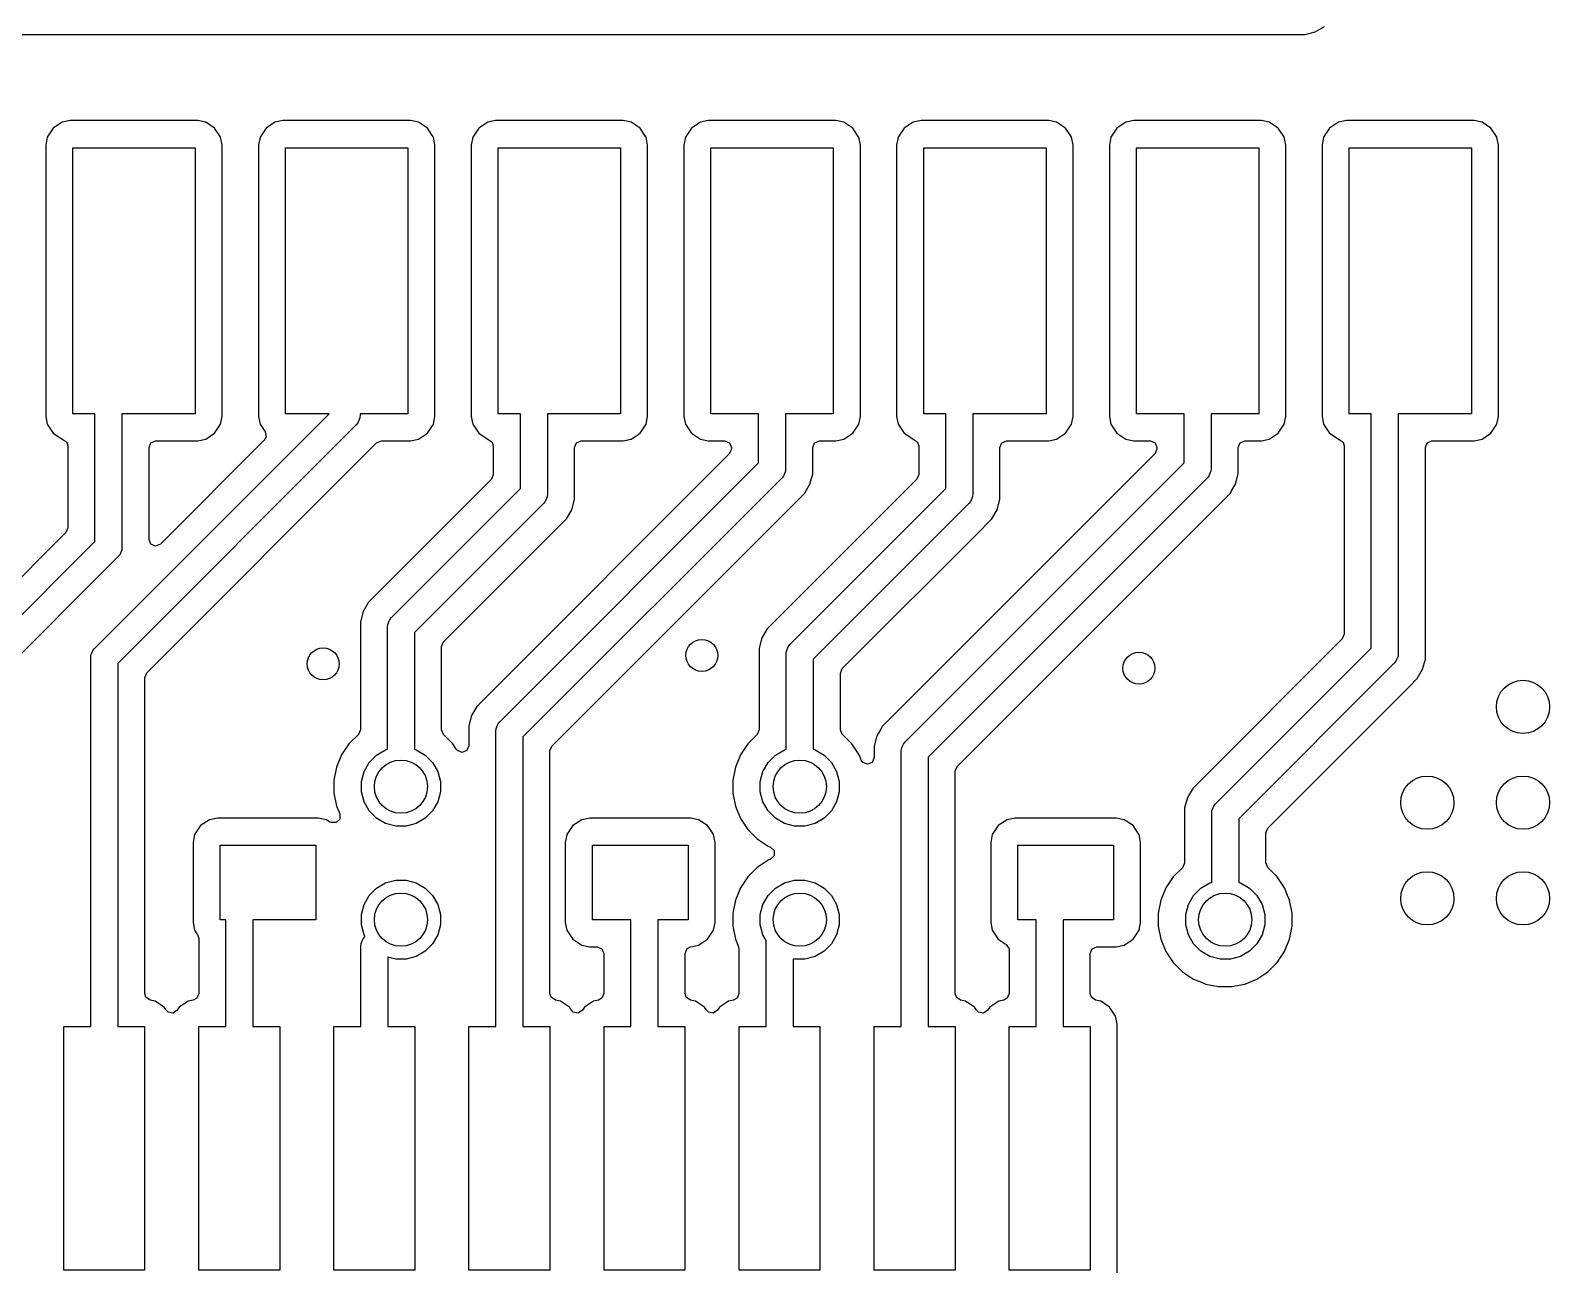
# Model space of a CAD drawing. Extents: x 97 to 200, y -158 to -52.
# Drawn here: x 135.52 to 149.8, y -125.71 to -114.05 of the extents above; entities that cross this region are included whole.
import ezdxf

# ---------------------------------------------------------------- set-up
doc = ezdxf.new("R2010")
doc.units = 0
doc.layers.add('BLACK', color=7, linetype='CONTINUOUS')

msp = doc.modelspace()

# ---------------------------------------------------------------- linework, layer by layer
at = {"layer": 'BLACK', "linetype": 'CONTINUOUS'}
for p, q in [((127.135011, -114.0851), (147.501324, -114.0851)), ((147.501324, -114.0851), (147.501325, -114.0851)), ((147.501325, -114.0851), (147.598354, -114.059101)), ((147.598354, -114.059101), (147.685347, -114.008876)), ((135.732615, -114.965115), (135.676366, -115.049297)), ((135.816796, -114.908867), (135.732615, -114.965115)), ((135.8168, -114.908865), (135.816796, -114.908867)), ((135.891031, -114.894101), (135.8168, -114.908865)), ((135.891035, -114.8941), (135.891031, -114.894101)), ((137.091167, -114.8941), (135.891035, -114.8941)), ((137.1654, -114.908865), (137.091167, -114.8941)), ((137.165402, -114.908866), (137.1654, -114.908865)), ((137.249584, -114.965115), (137.165402, -114.908866)), ((137.29501, -115.0331), (137.249584, -114.965115)), ((137.732615, -114.965115), (137.676366, -115.049297)), ((137.816796, -114.908867), (137.732615, -114.965115)), ((137.8168, -114.908865), (137.816796, -114.908867)), ((137.891031, -114.894101), (137.8168, -114.908865)), ((137.891035, -114.8941), (137.891031, -114.894101)), ((139.091167, -114.8941), (137.891035, -114.8941)), ((139.1654, -114.908865), (139.091167, -114.8941)), ((139.165402, -114.908866), (139.1654, -114.908865)), ((139.249584, -114.965115), (139.165402, -114.908866)), ((139.29501, -115.0331), (139.249584, -114.965115)), ((139.732615, -114.965115), (139.676366, -115.049297)), ((139.816796, -114.908867), (139.732615, -114.965115)), ((139.8168, -114.908865), (139.816796, -114.908867)), ((139.891031, -114.894101), (139.8168, -114.908865)), ((139.891035, -114.8941), (139.891031, -114.894101)), ((141.091167, -114.8941), (139.891035, -114.8941)), ((141.1654, -114.908865), (141.091167, -114.8941)), ((141.165402, -114.908866), (141.1654, -114.908865)), ((141.249584, -114.965115), (141.165402, -114.908866)), ((141.29501, -115.0331), (141.249584, -114.965115)), ((141.732615, -114.965115), (141.676366, -115.049297)), ((141.816796, -114.908867), (141.732615, -114.965115)), ((141.8168, -114.908865), (141.816796, -114.908867)), ((141.891031, -114.894101), (141.8168, -114.908865)), ((141.891035, -114.8941), (141.891031, -114.894101)), ((143.091167, -114.8941), (141.891035, -114.8941)), ((143.1654, -114.908865), (143.091167, -114.8941)), ((143.165402, -114.908866), (143.1654, -114.908865)), ((143.249584, -114.965115), (143.165402, -114.908866)), ((143.29501, -115.0331), (143.249584, -114.965115)), ((143.732615, -114.965115), (143.676366, -115.049297)), ((143.816796, -114.908867), (143.732615, -114.965115)), ((143.8168, -114.908865), (143.816796, -114.908867)), ((143.891031, -114.894101), (143.8168, -114.908865)), ((143.891035, -114.8941), (143.891031, -114.894101)), ((145.091167, -114.8941), (143.891035, -114.8941)), ((145.1654, -114.908865), (145.091167, -114.8941)), ((145.165402, -114.908866), (145.1654, -114.908865)), ((145.249584, -114.965115), (145.165402, -114.908866)), ((145.29501, -115.0331), (145.249584, -114.965115)), ((145.732615, -114.965115), (145.676366, -115.049297)), ((145.816796, -114.908867), (145.732615, -114.965115)), ((145.8168, -114.908865), (145.816796, -114.908867)), ((145.891031, -114.894101), (145.8168, -114.908865)), ((145.891035, -114.8941), (145.891031, -114.894101)), ((147.091167, -114.8941), (145.891035, -114.8941)), ((147.1654, -114.908865), (147.091167, -114.8941)), ((147.165402, -114.908866), (147.1654, -114.908865)), ((147.249584, -114.965115), (147.165402, -114.908866)), ((147.29501, -115.0331), (147.249584, -114.965115)), ((147.732615, -114.965115), (147.676366, -115.049297)), ((147.816796, -114.908867), (147.732615, -114.965115)), ((147.8168, -114.908865), (147.816796, -114.908867)), ((147.891031, -114.894101), (147.8168, -114.908865)), ((147.891035, -114.8941), (147.891031, -114.894101)), ((149.091167, -114.8941), (147.891035, -114.8941)), ((149.1654, -114.908865), (149.091167, -114.8941)), ((149.165402, -114.908866), (149.1654, -114.908865)), ((149.249584, -114.965115), (149.165402, -114.908866)), ((149.29501, -115.0331), (149.249584, -114.965115)), ((135.676365, -115.049299), (135.6616, -115.123532)), ((135.6616, -115.123532), (135.6616, -117.673664)), ((135.676366, -115.049297), (135.676365, -115.049299)), ((137.305834, -115.049299), (137.29501, -115.0331)), ((137.320599, -115.123534), (137.305834, -115.049299)), ((137.3206, -117.673667), (137.320599, -115.123534)), ((137.676365, -115.049299), (137.6616, -115.123532)), ((137.6616, -115.123532), (137.6616, -117.673664)), ((137.676366, -115.049297), (137.676365, -115.049299)), ((139.305834, -115.049299), (139.29501, -115.0331)), ((139.320599, -115.123534), (139.305834, -115.049299)), ((139.3206, -117.673667), (139.320599, -115.123534)), ((139.676365, -115.049299), (139.6616, -115.123532)), ((139.6616, -115.123532), (139.6616, -117.673664)), ((139.676366, -115.049297), (139.676365, -115.049299)), ((141.305834, -115.049299), (141.29501, -115.0331)), ((141.320599, -115.123534), (141.305834, -115.049299)), ((141.3206, -117.673667), (141.320599, -115.123534)), ((141.676365, -115.049299), (141.6616, -115.123532)), ((141.6616, -115.123532), (141.6616, -117.673664)), ((141.676366, -115.049297), (141.676365, -115.049299)), ((143.305834, -115.049299), (143.29501, -115.0331)), ((143.320599, -115.123534), (143.305834, -115.049299)), ((143.3206, -117.673667), (143.320599, -115.123534)), ((143.676365, -115.049299), (143.6616, -115.123532)), ((143.6616, -115.123532), (143.6616, -117.673664)), ((143.676366, -115.049297), (143.676365, -115.049299)), ((145.305834, -115.049299), (145.29501, -115.0331)), ((145.320599, -115.123534), (145.305834, -115.049299)), ((145.3206, -117.673667), (145.320599, -115.123534)), ((145.676365, -115.049299), (145.6616, -115.123532)), ((145.6616, -115.123532), (145.6616, -117.673664)), ((145.676366, -115.049297), (145.676365, -115.049299)), ((147.305834, -115.049299), (147.29501, -115.0331)), ((147.320599, -115.123534), (147.305834, -115.049299)), ((147.3206, -117.673667), (147.320599, -115.123534)), ((147.676365, -115.049299), (147.6616, -115.123532)), ((147.6616, -115.123532), (147.6616, -117.673664)), ((147.676366, -115.049297), (147.676365, -115.049299)), ((149.305834, -115.049299), (149.29501, -115.0331)), ((149.320599, -115.123534), (149.305834, -115.049299)), ((149.3206, -117.673667), (149.320599, -115.123534)), ((135.9161, -117.6486), (135.9161, -115.1486)), ((135.9161, -115.1486), (137.0661, -115.1486)), ((137.0661, -115.1486), (137.0661, -117.6486)), ((137.9161, -117.6486), (137.9161, -115.1486)), ((137.9161, -115.1486), (139.0661, -115.1486)), ((139.0661, -115.1486), (139.0661, -117.6486)), ((139.9161, -117.6486), (139.9161, -115.1486)), ((139.9161, -115.1486), (141.0661, -115.1486)), ((141.0661, -115.1486), (141.0661, -117.6486)), ((141.9161, -117.6486), (141.9161, -115.1486)), ((141.9161, -115.1486), (143.0661, -115.1486)), ((143.0661, -115.1486), (143.0661, -117.6486)), ((143.9161, -117.6486), (143.9161, -115.1486)), ((143.9161, -115.1486), (145.0661, -115.1486)), ((145.0661, -115.1486), (145.0661, -117.6486)), ((145.9161, -117.6486), (145.9161, -115.1486)), ((145.9161, -115.1486), (147.0661, -115.1486)), ((147.0661, -115.1486), (147.0661, -117.6486)), ((147.9161, -117.6486), (147.9161, -115.1486)), ((147.9161, -115.1486), (149.0661, -115.1486)), ((149.0661, -115.1486), (149.0661, -117.6486)), ((135.6616, -117.673664), (135.661601, -117.673667)), ((135.661601, -117.673667), (135.676365, -117.747899)), ((136.1241, -117.6486), (135.9161, -117.6486)), ((136.121297, -119.853797), (138.326494, -117.6486)), ((136.1241, -118.850994), (136.1241, -117.6486)), ((137.0661, -117.6486), (136.3781, -117.6486)), ((136.3781, -117.6486), (136.3781, -118.9036)), ((137.305834, -117.747901), (137.3206, -117.673667)), ((137.6616, -117.673664), (137.661601, -117.673667)), ((137.661601, -117.673667), (137.676365, -117.747899)), ((138.326494, -117.6486), (137.9161, -117.6486)), ((138.61566, -117.688377), (138.596697, -117.734158)), ((138.6181, -117.6636), (138.61566, -117.688376)), ((138.61566, -117.688376), (138.61566, -117.688377)), ((139.0661, -117.6486), (138.6181, -117.6486)), ((138.6181, -117.6486), (138.6181, -117.6636)), ((139.305834, -117.747901), (139.3206, -117.673667)), ((139.6616, -117.673664), (139.661601, -117.673667)), ((139.661601, -117.673667), (139.676365, -117.747899)), ((140.1241, -117.6486), (139.9161, -117.6486)), ((140.1241, -118.350994), (140.1241, -117.6486)), ((141.0661, -117.6486), (140.3781, -117.6486)), ((140.3781, -117.6486), (140.3781, -118.4036)), ((141.305834, -117.747901), (141.3206, -117.673667)), ((141.6616, -117.673664), (141.661601, -117.673667)), ((141.661601, -117.673667), (141.676365, -117.747899)), ((142.3641, -117.6486), (141.9161, -117.6486)), ((142.3641, -118.110994), (142.3641, -117.6486)), ((143.0661, -117.6486), (142.6181, -117.6486)), ((142.6181, -117.6486), (142.6181, -118.1636)), ((143.305834, -117.747901), (143.3206, -117.673667)), ((143.6616, -117.673664), (143.661601, -117.673667)), ((143.661601, -117.673667), (143.676365, -117.747899)), ((144.1241, -117.6486), (143.9161, -117.6486)), ((144.1241, -118.350994), (144.1241, -117.6486)), ((145.0661, -117.6486), (144.3781, -117.6486)), ((144.3781, -117.6486), (144.3781, -118.4036)), ((145.305834, -117.747901), (145.3206, -117.673667)), ((145.6616, -117.673664), (145.661601, -117.673667)), ((145.661601, -117.673667), (145.676365, -117.747899)), ((146.3641, -117.6486), (145.9161, -117.6486)), ((146.3641, -118.110994), (146.3641, -117.6486)), ((147.0661, -117.6486), (146.6181, -117.6486)), ((146.6181, -117.6486), (146.6181, -118.1636)), ((147.305834, -117.747901), (147.3206, -117.673667)), ((147.6616, -117.673664), (147.661601, -117.673667)), ((147.661601, -117.673667), (147.676365, -117.747899)), ((148.1241, -117.6486), (147.9161, -117.6486)), ((148.1241, -119.850994), (148.1241, -117.6486)), ((149.0661, -117.6486), (148.3781, -117.6486)), ((148.3781, -117.6486), (148.3781, -119.9036)), ((149.305834, -117.747901), (149.3206, -117.673667)), ((135.676365, -117.747899), (135.676367, -117.747903)), ((135.676367, -117.747903), (135.732615, -117.832084)), ((135.732615, -117.832084), (135.784287, -117.86661)), ((138.580903, -117.753403), (136.3381, -119.996206)), ((137.165401, -117.888334), (137.249584, -117.832084)), ((137.249584, -117.832084), (137.305834, -117.747901)), ((137.676365, -117.747899), (137.676367, -117.747903)), ((137.676367, -117.747903), (137.724337, -117.819694)), ((137.724337, -117.819694), (137.733669, -117.86661)), ((138.596697, -117.734158), (138.580903, -117.753403)), ((139.165401, -117.888334), (139.249584, -117.832084)), ((139.249584, -117.832084), (139.305834, -117.747901)), ((139.676365, -117.747899), (139.676367, -117.747903)), ((139.676367, -117.747903), (139.732615, -117.832084)), ((139.732615, -117.832084), (139.784287, -117.86661)), ((141.165401, -117.888334), (141.249584, -117.832084)), ((141.249584, -117.832084), (141.305834, -117.747901)), ((141.676365, -117.747899), (141.676367, -117.747903)), ((141.676367, -117.747903), (141.732615, -117.832084)), ((141.732615, -117.832084), (141.816797, -117.888333)), ((143.165401, -117.888334), (143.249584, -117.832084)), ((143.249584, -117.832084), (143.305834, -117.747901)), ((143.676365, -117.747899), (143.676367, -117.747903)), ((143.676367, -117.747903), (143.732615, -117.832084)), ((143.732615, -117.832084), (143.784287, -117.86661)), ((145.165401, -117.888334), (145.249584, -117.832084)), ((145.249584, -117.832084), (145.305834, -117.747901)), ((145.676365, -117.747899), (145.676367, -117.747903)), ((145.676367, -117.747903), (145.732615, -117.832084)), ((145.732615, -117.832084), (145.816797, -117.888333)), ((147.165401, -117.888334), (147.249584, -117.832084)), ((147.249584, -117.832084), (147.305834, -117.747901)), ((147.676365, -117.747899), (147.676367, -117.747903)), ((147.676367, -117.747903), (147.732615, -117.832084)), ((147.732615, -117.832084), (147.784287, -117.86661)), ((149.165401, -117.888334), (149.249584, -117.832084)), ((149.249584, -117.832084), (149.305834, -117.747901)), ((135.784287, -117.86661), (135.816799, -117.888334)), ((135.816799, -117.888334), (135.819288, -117.888829)), ((135.819288, -117.888829), (135.821398, -117.890238)), ((135.821398, -117.890238), (135.822484, -117.890688)), ((135.822484, -117.890688), (135.822394, -117.890903)), ((135.822394, -117.890903), (135.859063, -117.915399)), ((135.859063, -117.915399), (135.8696, -117.950128)), ((135.8696, -117.950128), (135.8696, -118.719689)), ((136.610905, -120.083317), (138.772817, -117.921404)), ((136.6326, -117.965599), (136.650906, -117.921405)), ((136.6326, -118.831688), (136.6326, -117.965599)), ((136.650906, -117.921405), (136.6951, -117.903099)), ((136.6951, -117.903099), (137.091165, -117.903099)), ((137.716564, -117.898611), (136.739294, -118.875882)), ((137.091165, -117.903099), (137.091166, -117.903099)), ((137.091166, -117.903099), (137.165401, -117.888334)), ((137.733669, -117.86661), (137.716564, -117.898611)), ((138.772817, -117.921404), (138.817011, -117.903099)), ((138.817011, -117.903099), (139.091165, -117.903099)), ((139.091165, -117.903099), (139.091166, -117.903099)), ((139.091166, -117.903099), (139.165401, -117.888334)), ((139.784287, -117.86661), (139.816799, -117.888334)), ((139.816799, -117.888334), (139.819288, -117.888829)), ((139.819288, -117.888829), (139.821398, -117.890238)), ((139.821398, -117.890238), (139.822484, -117.890688)), ((139.822484, -117.890688), (139.822394, -117.890903)), ((139.822394, -117.890903), (139.859063, -117.915399)), ((139.859063, -117.915399), (139.8696, -117.950128)), ((139.8696, -117.950128), (139.8696, -118.219689)), ((140.6326, -117.965599), (140.650906, -117.921405)), ((140.6326, -118.353375), (140.6326, -117.965599)), ((140.650906, -117.921405), (140.6951, -117.903099)), ((140.6951, -117.903099), (141.091165, -117.903099)), ((141.091165, -117.903099), (141.091166, -117.903099)), ((141.091166, -117.903099), (141.165401, -117.888334)), ((141.816797, -117.888333), (141.816799, -117.888334)), ((141.816799, -117.888334), (141.891033, -117.9031)), ((141.891033, -117.9031), (142.0471, -117.903099)), ((142.0471, -117.903099), (142.091294, -117.921405)), ((142.091294, -117.921405), (142.1096, -117.965599)), ((142.1096, -117.979688), (142.091294, -118.023882)), ((142.1096, -117.965599), (142.1096, -117.979688)), ((142.8726, -117.965599), (142.890906, -117.921405)), ((142.8726, -118.213825), (142.8726, -117.965599)), ((142.890906, -117.921405), (142.9351, -117.903099)), ((142.9351, -117.903099), (143.091165, -117.903099)), ((143.091165, -117.903099), (143.091166, -117.903099)), ((143.091166, -117.903099), (143.165401, -117.888334)), ((143.784287, -117.86661), (143.816799, -117.888334)), ((143.816799, -117.888334), (143.819288, -117.888829)), ((143.819288, -117.888829), (143.821398, -117.890238)), ((143.821398, -117.890238), (143.822484, -117.890688)), ((143.822484, -117.890688), (143.822394, -117.890903)), ((143.822394, -117.890903), (143.859063, -117.915399)), ((143.859063, -117.915399), (143.8696, -117.950128)), ((143.8696, -117.950128), (143.8696, -118.219688)), ((144.6326, -117.965599), (144.650906, -117.921405)), ((144.6326, -118.453825), (144.6326, -117.965599)), ((144.650906, -117.921405), (144.6951, -117.903099)), ((144.6951, -117.903099), (145.091165, -117.903099)), ((145.091165, -117.903099), (145.091166, -117.903099)), ((145.091166, -117.903099), (145.165401, -117.888334)), ((145.816797, -117.888333), (145.816799, -117.888334)), ((145.816799, -117.888334), (145.891033, -117.9031)), ((145.891033, -117.9031), (146.0471, -117.903099)), ((146.0471, -117.903099), (146.091294, -117.921405)), ((146.091294, -117.921405), (146.1096, -117.965599)), ((146.1096, -117.979689), (146.091294, -118.023883)), ((146.1096, -117.965599), (146.1096, -117.979689)), ((146.8726, -117.965599), (146.890906, -117.921405)), ((146.8726, -118.213825), (146.8726, -117.965599)), ((146.890906, -117.921405), (146.9351, -117.903099)), ((146.9351, -117.903099), (147.091165, -117.903099)), ((147.091165, -117.903099), (147.091166, -117.903099)), ((147.091166, -117.903099), (147.165401, -117.888334)), ((147.784287, -117.86661), (147.816799, -117.888334)), ((147.816799, -117.888334), (147.819288, -117.888829)), ((147.819288, -117.888829), (147.821398, -117.890238)), ((147.821398, -117.890238), (147.822484, -117.890688)), ((147.822484, -117.890688), (147.822394, -117.890903)), ((147.822394, -117.890903), (147.859063, -117.915399)), ((147.859063, -117.915399), (147.8696, -117.950128)), ((147.8696, -117.950128), (147.8696, -119.719688)), ((148.6326, -117.965599), (148.650906, -117.921405)), ((148.6326, -119.953825), (148.6326, -117.965599)), ((148.650906, -117.921405), (148.6951, -117.903099)), ((148.6951, -117.903099), (149.091165, -117.903099)), ((149.091165, -117.903099), (149.091166, -117.903099)), ((149.091166, -117.903099), (149.165401, -117.888334)), ((142.091294, -118.023882), (139.778061, -120.337114)), ((139.931297, -120.543797), (142.3641, -118.110994)), ((146.091294, -118.023883), (143.525825, -120.589351)), ((143.741297, -120.733797), (146.3641, -118.110994)), ((139.851294, -118.263883), (138.695825, -119.419351)), ((139.8696, -118.219689), (139.851294, -118.263883)), ((142.580902, -118.253403), (140.1481, -120.686205)), ((143.851294, -118.263882), (142.508061, -119.607114)), ((142.596696, -118.234158), (142.580902, -118.253403)), ((142.596697, -118.234157), (142.596696, -118.234158)), ((142.61566, -118.188376), (142.596697, -118.234157)), ((142.6181, -118.1636), (142.61566, -118.188376)), ((142.846601, -118.310854), (142.8726, -118.213825)), ((143.8696, -118.219688), (143.851294, -118.263882)), ((146.580903, -118.253403), (143.9581, -120.876206)), ((146.596696, -118.234158), (146.580903, -118.253403)), ((146.596697, -118.234157), (146.596696, -118.234158)), ((146.610386, -118.201108), (146.596697, -118.234157)), ((146.61566, -118.188377), (146.610386, -118.201108)), ((146.6181, -118.1636), (146.61566, -118.188376)), ((146.61566, -118.188376), (146.61566, -118.188377)), ((146.846601, -118.310854), (146.8726, -118.213825)), ((138.911297, -119.563797), (140.1241, -118.350994)), ((140.3781, -118.4036), (140.37566, -118.428376)), ((140.6326, -118.453825), (140.6326, -118.353375)), ((142.661297, -119.813797), (144.1241, -118.350994)), ((142.725347, -118.468876), (142.796376, -118.397847)), ((142.796376, -118.397847), (142.846601, -118.310854)), ((144.230906, -120.963317), (146.796371, -118.397852)), ((144.3781, -118.4036), (144.37566, -118.428376)), ((146.796371, -118.397852), (146.796376, -118.397847)), ((146.796376, -118.397847), (146.805808, -118.38151)), ((146.805808, -118.38151), (146.809666, -118.374829)), ((146.809666, -118.374829), (146.832895, -118.334594)), ((146.832895, -118.334594), (146.846601, -118.310854)), ((140.340903, -118.493403), (139.1281, -119.706206)), ((140.356697, -118.474158), (140.340903, -118.493403)), ((140.37566, -118.428377), (140.356697, -118.474158)), ((140.37566, -118.428376), (140.37566, -118.428377)), ((140.420905, -120.773316), (142.7202, -118.47402)), ((140.556376, -118.637847), (140.606602, -118.550853)), ((140.606602, -118.550853), (140.6326, -118.453825)), ((142.7202, -118.47402), (142.720205, -118.474017)), ((142.720205, -118.474017), (142.725345, -118.468876)), ((142.725345, -118.468876), (142.725347, -118.468876)), ((144.340902, -118.493403), (142.8781, -119.956205)), ((144.356696, -118.474158), (144.340902, -118.493403)), ((144.356697, -118.474157), (144.356696, -118.474158)), ((144.37566, -118.428376), (144.356697, -118.474157)), ((144.556376, -118.637847), (144.606601, -118.550854)), ((144.606601, -118.550854), (144.6326, -118.453825)), ((139.400906, -119.793317), (140.556371, -118.637852)), ((140.556371, -118.637852), (140.556376, -118.637847)), ((144.485347, -118.708876), (144.556376, -118.637847)), ((135.851294, -118.763883), (134.695825, -119.919351)), ((135.8696, -118.719689), (135.851294, -118.763883)), ((136.650906, -118.875882), (136.6326, -118.831688)), ((143.150905, -120.043316), (144.4802, -118.71402)), ((144.4802, -118.71402), (144.480205, -118.714017)), ((144.480205, -118.714017), (144.485345, -118.708876)), ((144.485345, -118.708876), (144.485347, -118.708876)), ((134.911297, -120.063797), (136.1241, -118.850994)), ((136.356697, -118.974158), (136.340903, -118.993403)), ((136.37566, -118.928377), (136.356697, -118.974158)), ((136.3781, -118.9036), (136.37566, -118.928376)), ((136.37566, -118.928376), (136.37566, -118.928377)), ((136.6951, -118.894188), (136.650906, -118.875882)), ((136.739294, -118.875882), (136.6951, -118.894188)), ((136.340903, -118.993403), (135.1281, -120.206206)), ((138.645598, -119.506348), (138.6196, -119.60337)), ((138.695825, -119.419351), (138.645598, -119.506346)), ((138.645598, -119.506346), (138.645598, -119.506348)), ((138.6196, -119.60337), (138.6196, -120.618964)), ((138.8741, -119.6536), (138.87654, -119.628824)), ((138.8741, -120.802722), (138.8741, -119.6536)), ((138.87654, -119.628824), (138.876676, -119.628496)), ((138.876676, -119.628496), (138.89071, -119.594614)), ((138.89071, -119.594614), (138.895503, -119.583043)), ((138.895503, -119.583043), (138.895504, -119.583042)), ((138.895504, -119.583042), (138.911297, -119.563797)), ((142.445824, -119.669353), (142.395598, -119.756346)), ((142.508062, -119.607115), (142.445824, -119.669353)), ((142.508061, -119.607114), (142.508062, -119.607115)), ((139.1281, -119.706206), (139.1281, -120.802722)), ((139.3826, -119.837511), (139.400906, -119.793317)), ((139.3826, -120.618964), (139.3826, -119.837511)), ((142.395598, -119.756348), (142.3696, -119.85337)), ((142.395598, -119.756346), (142.395598, -119.756348)), ((142.635851, -119.856346), (142.645503, -119.833043)), ((142.645503, -119.833043), (142.645504, -119.833042)), ((142.645504, -119.833042), (142.661297, -119.813797)), ((147.851294, -119.763882), (146.508061, -121.107114)), ((147.8696, -119.719688), (147.851294, -119.763882)), ((136.0841, -119.9436), (136.08654, -119.918824)), ((136.0841, -123.4086), (136.0841, -119.9436)), ((136.08654, -119.918824), (136.092754, -119.903823)), ((136.092754, -119.903823), (136.095164, -119.898003)), ((136.095164, -119.898003), (136.105503, -119.873043)), ((136.105503, -119.873043), (136.105504, -119.873042)), ((136.105504, -119.873042), (136.121297, -119.853797)), ((142.3696, -119.85337), (142.3696, -120.618964)), ((142.6241, -119.9036), (142.62654, -119.878824)), ((142.6241, -120.802722), (142.6241, -119.9036)), ((142.62654, -119.878824), (142.628935, -119.873043)), ((142.628935, -119.873043), (142.635851, -119.856346)), ((142.8781, -119.956205), (142.8781, -120.802722)), ((146.661297, -121.313797), (148.1241, -119.850994)), ((148.356696, -119.974158), (148.340902, -119.993403)), ((148.356697, -119.974157), (148.356696, -119.974158)), ((148.37566, -119.928376), (148.356697, -119.974157)), ((148.3781, -119.9036), (148.37566, -119.928376)), ((148.606601, -120.050854), (148.6326, -119.953825)), ((136.3381, -119.996206), (136.3381, -123.4086)), ((136.5926, -120.12751), (136.610905, -120.083317)), ((143.1326, -120.087509), (143.150905, -120.043316)), ((143.1326, -120.618964), (143.1326, -120.087509)), ((148.340902, -119.993403), (146.8781, -121.456205)), ((148.556376, -120.137847), (148.606601, -120.050854)), ((136.5926, -123.098119), (136.5926, -120.12751)), ((147.150905, -121.543316), (148.4802, -120.21402)), ((148.4802, -120.21402), (148.480205, -120.214017)), ((148.480205, -120.214017), (148.485345, -120.208876)), ((148.485345, -120.208876), (148.485347, -120.208876)), ((148.485347, -120.208876), (148.556376, -120.137847)), ((139.715824, -120.399353), (139.665598, -120.486346)), ((139.778062, -120.337115), (139.715824, -120.399353)), ((139.778061, -120.337114), (139.778062, -120.337115)), ((139.665598, -120.486348), (139.6396, -120.58337)), ((139.665598, -120.486346), (139.665598, -120.486348)), ((139.915504, -120.563042), (139.931297, -120.543797)), ((138.601294, -120.663158), (138.512136, -120.752315)), ((138.6196, -120.618964), (138.601294, -120.663158)), ((139.400906, -120.663158), (139.3826, -120.618964)), ((139.490065, -120.752317), (139.400906, -120.663158)), ((139.6396, -120.58337), (139.6396, -120.770077)), ((139.8941, -120.6336), (139.89654, -120.608824)), ((139.8941, -123.4086), (139.8941, -120.6336)), ((139.89654, -120.608824), (139.89684, -120.6081)), ((139.89684, -120.6081), (139.910388, -120.575392)), ((139.910388, -120.575392), (139.915503, -120.563043)), ((139.915503, -120.563043), (139.915504, -120.563042)), ((140.1481, -120.686205), (140.1481, -123.4086)), ((142.351294, -120.663158), (142.262136, -120.752315)), ((142.3696, -120.618964), (142.351294, -120.663158)), ((143.150906, -120.663158), (143.1326, -120.618964)), ((143.152383, -120.664635), (143.150906, -120.663158)), ((143.240065, -120.752317), (143.152383, -120.664635)), ((143.475598, -120.676348), (143.4496, -120.77337)), ((143.4756, -120.676345), (143.475598, -120.676348)), ((143.475601, -120.676344), (143.4756, -120.676345)), ((143.512368, -120.612659), (143.475601, -120.676344)), ((143.525825, -120.589351), (143.512368, -120.612659)), ((138.512134, -120.752317), (138.443245, -120.855417)), ((138.512136, -120.752315), (138.512134, -120.752317)), ((138.772814, -120.856092), (138.857594, -120.807145)), ((138.857594, -120.807145), (138.8741, -120.802722)), ((139.1281, -120.802722), (139.144606, -120.807145)), ((139.144606, -120.807145), (139.229386, -120.856092)), ((139.525133, -120.8048), (139.490065, -120.752317)), ((139.532906, -120.814271), (139.525133, -120.8048)), ((139.5771, -120.832577), (139.532906, -120.814271)), ((139.621294, -120.814271), (139.5771, -120.832577)), ((139.6396, -120.770077), (139.621294, -120.814271)), ((140.4026, -120.817509), (140.420905, -120.773316)), ((140.4026, -123.098119), (140.4026, -120.817509)), ((142.262134, -120.752317), (142.193245, -120.855417)), ((142.262136, -120.752315), (142.262134, -120.752317)), ((142.522814, -120.856092), (142.607594, -120.807145)), ((142.607594, -120.807145), (142.6241, -120.802722)), ((142.8781, -120.802722), (142.894606, -120.807145)), ((142.894606, -120.807145), (142.979386, -120.856092)), ((143.308956, -120.85542), (143.240065, -120.752317)), ((143.4496, -120.77337), (143.4496, -120.880756)), ((143.7041, -120.8236), (143.70654, -120.798824)), ((143.7041, -123.4086), (143.7041, -120.8236)), ((143.70654, -120.798824), (143.706562, -120.798772)), ((143.706562, -120.798772), (143.716713, -120.774265)), ((143.716713, -120.774265), (143.725503, -120.753043)), ((143.725503, -120.753043), (143.725504, -120.753042)), ((143.725504, -120.753042), (143.741297, -120.733797)), ((138.395791, -120.969981), (138.3716, -121.091599)), ((138.395793, -120.969974), (138.395791, -120.969981)), ((138.443244, -120.855419), (138.395793, -120.969974)), ((138.443245, -120.855417), (138.443244, -120.855419)), ((138.654645, -121.010094), (138.703592, -120.925314)), ((138.703592, -120.925314), (138.772814, -120.856092)), ((139.229386, -120.856092), (139.298608, -120.925314)), ((139.298608, -120.925314), (139.347555, -121.010094)), ((142.145791, -120.969981), (142.1216, -121.091599)), ((142.145793, -120.969974), (142.145791, -120.969981)), ((142.193244, -120.855419), (142.145793, -120.969974)), ((142.193245, -120.855417), (142.193244, -120.855419)), ((142.404645, -121.010094), (142.453592, -120.925314)), ((142.453592, -120.925314), (142.522814, -120.856092)), ((142.979386, -120.856092), (143.048608, -120.925314)), ((143.048608, -120.925314), (143.097555, -121.010094)), ((143.32136, -120.885367), (143.308956, -120.85542)), ((143.329358, -120.904674), (143.32136, -120.885367)), ((143.342906, -120.92495), (143.329358, -120.904674)), ((143.3871, -120.943256), (143.342906, -120.92495)), ((143.431294, -120.92495), (143.3871, -120.943256)), ((143.4496, -120.880756), (143.431294, -120.92495)), ((143.9581, -120.876206), (143.9581, -123.4086)), ((144.2126, -121.007511), (144.230906, -120.963317)), ((138.3716, -121.091599), (138.3716, -121.2156)), ((138.629308, -121.104653), (138.654645, -121.010094)), ((138.629308, -121.202547), (138.629308, -121.104653)), ((139.347555, -121.010094), (139.372892, -121.104653)), ((139.372892, -121.104653), (139.372892, -121.202547)), ((142.1216, -121.091599), (142.1216, -121.2156)), ((142.379308, -121.104653), (142.404645, -121.010094)), ((142.379308, -121.202547), (142.379308, -121.104653)), ((143.097555, -121.010094), (143.122892, -121.104653)), ((143.122892, -121.104653), (143.122892, -121.202547)), ((144.2126, -123.098119), (144.2126, -121.007511)), ((146.508062, -121.107115), (146.445824, -121.169353)), ((146.508061, -121.107114), (146.508062, -121.107115)), ((138.3716, -121.2156), (138.395791, -121.337218)), ((138.654645, -121.297106), (138.629308, -121.202547)), ((139.372892, -121.202547), (139.347555, -121.297106)), ((142.1216, -121.2156), (142.145791, -121.337218)), ((142.404645, -121.297106), (142.379308, -121.202547)), ((143.122892, -121.202547), (143.097555, -121.297106)), ((146.395598, -121.256348), (146.3696, -121.35337)), ((146.445824, -121.169353), (146.395598, -121.256346)), ((146.395598, -121.256346), (146.395598, -121.256348)), ((138.395791, -121.337218), (138.395793, -121.337226)), ((138.395793, -121.337226), (138.425983, -121.410109)), ((138.425983, -121.410109), (138.425984, -121.457944)), ((138.703592, -121.381886), (138.654645, -121.297106)), ((138.772814, -121.451108), (138.703592, -121.381886)), ((139.298608, -121.381886), (139.229386, -121.451108)), ((139.347555, -121.297106), (139.298608, -121.381886)), ((142.145791, -121.337218), (142.145793, -121.337225)), ((142.145793, -121.337225), (142.193244, -121.45178)), ((142.453592, -121.381886), (142.404645, -121.297106)), ((142.522814, -121.451108), (142.453592, -121.381886)), ((143.048608, -121.381886), (142.979386, -121.451108)), ((143.097555, -121.297106), (143.048608, -121.381886)), ((146.3696, -121.35337), (146.3696, -121.868964)), ((146.6241, -121.4036), (146.62654, -121.378824)), ((146.6241, -122.052722), (146.6241, -121.4036)), ((146.62654, -121.378824), (146.62666, -121.378535)), ((146.62666, -121.378535), (146.634395, -121.35986)), ((146.634395, -121.35986), (146.645503, -121.333043)), ((146.645503, -121.333043), (146.645504, -121.333042)), ((146.645504, -121.333042), (146.661297, -121.313797)), ((137.117615, -121.520115), (137.061366, -121.604297)), ((137.201796, -121.463867), (137.117615, -121.520115)), ((137.2018, -121.463865), (137.201796, -121.463867)), ((137.276031, -121.449101), (137.2018, -121.463865)), ((137.276035, -121.4491), (137.276031, -121.449101)), ((138.226167, -121.4491), (137.276035, -121.4491)), ((138.3004, -121.463865), (138.226167, -121.4491)), ((138.300402, -121.463866), (138.3004, -121.463865)), ((138.333518, -121.485994), (138.300402, -121.463866)), ((138.344324, -121.49177), (138.333518, -121.485994)), ((138.392159, -121.491769), (138.344324, -121.49177)), ((138.425984, -121.457944), (138.392159, -121.491769)), ((138.857594, -121.500055), (138.772814, -121.451108)), ((138.952153, -121.525392), (138.857594, -121.500055)), ((139.050047, -121.525392), (138.952153, -121.525392)), ((139.144606, -121.500055), (139.050047, -121.525392)), ((139.229386, -121.451108), (139.144606, -121.500055)), ((140.617615, -121.520115), (140.561366, -121.604297)), ((140.701796, -121.463867), (140.617615, -121.520115)), ((140.7018, -121.463865), (140.701796, -121.463867)), ((140.776031, -121.449101), (140.7018, -121.463865)), ((140.776035, -121.4491), (140.776031, -121.449101)), ((141.726167, -121.4491), (140.776035, -121.4491)), ((141.8004, -121.463865), (141.726167, -121.4491)), ((141.800402, -121.463866), (141.8004, -121.463865)), ((141.884584, -121.520115), (141.800402, -121.463866)), ((141.929615, -121.587509), (141.884584, -121.520115)), ((142.193244, -121.45178), (142.193245, -121.451782)), ((142.193245, -121.451782), (142.262134, -121.554882)), ((142.262134, -121.554882), (142.262135, -121.554883)), ((142.262135, -121.554883), (142.349817, -121.642565)), ((142.607594, -121.500055), (142.522814, -121.451108)), ((142.702153, -121.525392), (142.607594, -121.500055)), ((142.800047, -121.525392), (142.702153, -121.525392)), ((142.894606, -121.500055), (142.800047, -121.525392)), ((142.979386, -121.451108), (142.894606, -121.500055)), ((144.617615, -121.520115), (144.561366, -121.604297)), ((144.701796, -121.463867), (144.617615, -121.520115)), ((144.7018, -121.463865), (144.701796, -121.463867)), ((144.776031, -121.449101), (144.7018, -121.463865)), ((144.776035, -121.4491), (144.776031, -121.449101)), ((145.726167, -121.4491), (144.776035, -121.4491)), ((145.8004, -121.463865), (145.726167, -121.4491)), ((145.800402, -121.463866), (145.8004, -121.463865)), ((145.884584, -121.520115), (145.800402, -121.463866)), ((145.929615, -121.587509), (145.884584, -121.520115)), ((146.8781, -121.456205), (146.8781, -122.052722)), ((147.1326, -121.587509), (147.150905, -121.543316)), ((137.061365, -121.604299), (137.0466, -121.678532)), ((137.0466, -121.678532), (137.0466, -122.428664)), ((137.061366, -121.604297), (137.061365, -121.604299)), ((140.561365, -121.604299), (140.5466, -121.678532)), ((140.5466, -121.678532), (140.5466, -122.428664)), ((140.561366, -121.604297), (140.561365, -121.604299)), ((141.940834, -121.604299), (141.929615, -121.587509)), ((141.955599, -121.678534), (141.940834, -121.604299)), ((141.9556, -122.428667), (141.955599, -121.678534)), ((142.349817, -121.642565), (142.45292, -121.711456)), ((144.561365, -121.604299), (144.5466, -121.678532)), ((144.5466, -121.678532), (144.5466, -122.428664)), ((144.561366, -121.604297), (144.561365, -121.604299)), ((145.940834, -121.604299), (145.929615, -121.587509)), ((145.955599, -121.678533), (145.940834, -121.604299)), ((145.955599, -121.678534), (145.955599, -121.678533)), ((145.955599, -122.045536), (145.955599, -121.678534)), ((147.1326, -121.868964), (147.1326, -121.587509)), ((137.3011, -122.4036), (137.3011, -121.7036)), ((137.3011, -121.7036), (138.2011, -121.7036)), ((138.2011, -121.7036), (138.2011, -122.4036)), ((140.8011, -122.4036), (140.8011, -121.7036)), ((140.8011, -121.7036), (141.7011, -121.7036)), ((141.7011, -121.7036), (141.7011, -122.4036)), ((142.475619, -121.836342), (142.452919, -121.845744)), ((142.45292, -121.711456), (142.475619, -121.720858)), ((142.475619, -121.720858), (142.509444, -121.754682)), ((142.509443, -121.802518), (142.475619, -121.836342)), ((142.509444, -121.754682), (142.509443, -121.802518)), ((144.8011, -122.4036), (144.8011, -121.7036)), ((144.8011, -121.7036), (145.7011, -121.7036)), ((145.7011, -121.7036), (145.7011, -122.4036)), ((142.349817, -121.914634), (142.262134, -122.002317)), ((142.452917, -121.845745), (142.349817, -121.914634)), ((142.452919, -121.845744), (142.452917, -121.845745)), ((146.351294, -121.913158), (146.262136, -122.002315)), ((146.3696, -121.868964), (146.351294, -121.913158)), ((147.150906, -121.913158), (147.1326, -121.868964)), ((147.152382, -121.914634), (147.150906, -121.913158)), ((147.152383, -121.914635), (147.152382, -121.914634)), ((147.240065, -122.002317), (147.152383, -121.914635)), ((138.703592, -122.175314), (138.772814, -122.106092)), ((138.772814, -122.106092), (138.857594, -122.057145)), ((138.857594, -122.057145), (138.952153, -122.031808)), ((138.952153, -122.031808), (139.050047, -122.031808)), ((139.050047, -122.031808), (139.144606, -122.057145)), ((139.144606, -122.057145), (139.229386, -122.106092)), ((139.229386, -122.106092), (139.298608, -122.175314)), ((142.193244, -122.105419), (142.145793, -122.219974)), ((142.193245, -122.105417), (142.193244, -122.105419)), ((142.262134, -122.002317), (142.193245, -122.105417)), ((142.453592, -122.175314), (142.522814, -122.106092)), ((142.522814, -122.106092), (142.607594, -122.057145)), ((142.607594, -122.057145), (142.702153, -122.031808)), ((142.702153, -122.031808), (142.800047, -122.031808)), ((142.800047, -122.031808), (142.894606, -122.057145)), ((142.894606, -122.057145), (142.979386, -122.106092)), ((142.979386, -122.106092), (143.048608, -122.175314)), ((145.9556, -122.341599), (145.955599, -122.045536)), ((146.193244, -122.105419), (146.145793, -122.219974)), ((146.193245, -122.105417), (146.193244, -122.105419)), ((146.262134, -122.002317), (146.193245, -122.105417)), ((146.262136, -122.002315), (146.262134, -122.002317)), ((146.453592, -122.175314), (146.522814, -122.106092)), ((146.522814, -122.106092), (146.607594, -122.057145)), ((146.607594, -122.057145), (146.6241, -122.052722)), ((146.8781, -122.052722), (146.894606, -122.057145)), ((146.894606, -122.057145), (146.979386, -122.106092)), ((146.979386, -122.106092), (147.048608, -122.175314)), ((147.308956, -122.10542), (147.240065, -122.002317)), ((147.337756, -122.17495), (147.308956, -122.10542)), ((138.629308, -122.354653), (138.654645, -122.260094)), ((138.654645, -122.260094), (138.703592, -122.175314)), ((139.298608, -122.175314), (139.347555, -122.260094)), ((139.347555, -122.260094), (139.372892, -122.354653)), ((142.145791, -122.219981), (142.1216, -122.341599)), ((142.145793, -122.219974), (142.145791, -122.219981)), ((142.379308, -122.354653), (142.404645, -122.260094)), ((142.404645, -122.260094), (142.453592, -122.175314)), ((143.048608, -122.175314), (143.097555, -122.260094)), ((143.097555, -122.260094), (143.122892, -122.354653)), ((146.145791, -122.219981), (146.1216, -122.341599)), ((146.145793, -122.219974), (146.145791, -122.219981)), ((146.379308, -122.354653), (146.404645, -122.260094)), ((146.404645, -122.260094), (146.453592, -122.175314)), ((147.048608, -122.175314), (147.097555, -122.260094)), ((147.097555, -122.260094), (147.122892, -122.354653)), ((147.354727, -122.215922), (147.337756, -122.17495)), ((147.356409, -122.219982), (147.354727, -122.215922)), ((147.3806, -122.3416), (147.356409, -122.219982)), ((137.3541, -122.4036), (137.3011, -122.4036)), ((137.3541, -123.4086), (137.3541, -122.4036)), ((138.2011, -122.4036), (137.6081, -122.4036)), ((137.6081, -122.4036), (137.6081, -123.4086)), ((138.629308, -122.452547), (138.629308, -122.354653)), ((139.372892, -122.354653), (139.372892, -122.452547)), ((141.1641, -122.4036), (140.8011, -122.4036)), ((141.1641, -123.4086), (141.1641, -122.4036)), ((141.7011, -122.4036), (141.4181, -122.4036)), ((141.4181, -122.4036), (141.4181, -123.4086)), ((142.1216, -122.341599), (142.1216, -122.4656)), ((142.379308, -122.452547), (142.379308, -122.354653)), ((143.122892, -122.354653), (143.122892, -122.452547)), ((144.9741, -122.4036), (144.8011, -122.4036)), ((144.9741, -123.4086), (144.9741, -122.4036)), ((145.7011, -122.4036), (145.2281, -122.4036)), ((145.2281, -122.4036), (145.2281, -123.4086)), ((145.9556, -122.428667), (145.9556, -122.341599)), ((146.1216, -122.341599), (146.1216, -122.4656)), ((146.379308, -122.452547), (146.379308, -122.354653)), ((147.122892, -122.354653), (147.122892, -122.452547)), ((147.3806, -122.4656), (147.3806, -122.3416)), ((137.0466, -122.428664), (137.046601, -122.428668)), ((137.046601, -122.428668), (137.061365, -122.502899)), ((137.061365, -122.502899), (137.061366, -122.502901)), ((137.061366, -122.502901), (137.083754, -122.536406)), ((137.083754, -122.536406), (137.089067, -122.544357)), ((137.089067, -122.544357), (137.0996, -122.579081)), ((138.654645, -122.547106), (138.629308, -122.452547)), ((138.663189, -122.561904), (138.654645, -122.547106)), ((139.347555, -122.547106), (139.298608, -122.631886)), ((139.372892, -122.452547), (139.347555, -122.547106)), ((140.5466, -122.428664), (140.546601, -122.428668)), ((140.546601, -122.428668), (140.561365, -122.502899)), ((140.561365, -122.502899), (140.561367, -122.502903)), ((140.561367, -122.502903), (140.617615, -122.587084)), ((141.884584, -122.587084), (141.940834, -122.502901)), ((141.940834, -122.502901), (141.9556, -122.428667)), ((142.1216, -122.4656), (142.14579, -122.587216)), ((142.404645, -122.547106), (142.379308, -122.452547)), ((142.4341, -122.598124), (142.404645, -122.547106)), ((143.097555, -122.547106), (143.048608, -122.631886)), ((143.122892, -122.452547), (143.097555, -122.547106)), ((144.5466, -122.428664), (144.546601, -122.428668)), ((144.546601, -122.428668), (144.561365, -122.502899)), ((144.561365, -122.502899), (144.561367, -122.502903)), ((144.561367, -122.502903), (144.617615, -122.587084)), ((145.884584, -122.587084), (145.940834, -122.502901)), ((145.940834, -122.502901), (145.9556, -122.428667)), ((146.1216, -122.4656), (146.145791, -122.587218)), ((146.404645, -122.547106), (146.379308, -122.452547)), ((146.453592, -122.631886), (146.404645, -122.547106)), ((147.097555, -122.547106), (147.048608, -122.631886)), ((147.122892, -122.452547), (147.097555, -122.547106)), ((147.356409, -122.587218), (147.3806, -122.4656)), ((137.0996, -122.579081), (137.0996, -123.09812)), ((138.6241, -122.6536), (138.62654, -122.628824)), ((138.6241, -123.4086), (138.6241, -122.6536)), ((138.62654, -122.628824), (138.626726, -122.628376)), ((138.626726, -122.628376), (138.636988, -122.6036)), ((138.636988, -122.6036), (138.645503, -122.583043)), ((138.645503, -122.583043), (138.645504, -122.583042)), ((138.645504, -122.583042), (138.661297, -122.563797)), ((138.661297, -122.563797), (138.663189, -122.561904)), ((139.298608, -122.631886), (139.229386, -122.701108)), ((140.617615, -122.587084), (140.701797, -122.643333)), ((140.701797, -122.643333), (140.701799, -122.643334)), ((140.701799, -122.643334), (140.776033, -122.6581)), ((140.776033, -122.6581), (140.8471, -122.658099)), ((140.8471, -122.658099), (140.891294, -122.676404)), ((140.891294, -122.676404), (140.9096, -122.720598)), ((141.6726, -122.720021), (141.690906, -122.675827)), ((141.690906, -122.675827), (141.7235, -122.660436)), ((141.723155, -122.658698), (141.74173, -122.655003)), ((141.7235, -122.660436), (141.723155, -122.658698)), ((141.74173, -122.655003), (141.800401, -122.643334)), ((141.800401, -122.643334), (141.884584, -122.587084)), ((142.14579, -122.587216), (142.145791, -122.587219)), ((142.145791, -122.587219), (142.174842, -122.657353)), ((142.174842, -122.657353), (142.1796, -122.681271)), ((142.1796, -122.681271), (142.1796, -123.09812)), ((142.4341, -123.4086), (142.4341, -122.598124)), ((143.048608, -122.631886), (142.979386, -122.701108)), ((144.617615, -122.587084), (144.672204, -122.623559)), ((144.672204, -122.623559), (144.682741, -122.6306)), ((144.682741, -122.6306), (144.691823, -122.636668)), ((144.691823, -122.636668), (144.718399, -122.676442)), ((144.718399, -122.676442), (144.7196, -122.688635)), ((144.7196, -122.688635), (144.7196, -123.09812)), ((145.4826, -122.720599), (145.500906, -122.676405)), ((145.500906, -122.676405), (145.5451, -122.658099)), ((145.5451, -122.658099), (145.726165, -122.658099)), ((145.726165, -122.658099), (145.726166, -122.658099)), ((145.726166, -122.658099), (145.800401, -122.643334)), ((145.800401, -122.643334), (145.884584, -122.587084)), ((146.145791, -122.587218), (146.145793, -122.587225)), ((146.145793, -122.587225), (146.193244, -122.70178)), ((146.522814, -122.701108), (146.453592, -122.631886)), ((147.048608, -122.631886), (146.979386, -122.701108)), ((147.308956, -122.70178), (147.356409, -122.587218)), ((138.952153, -122.775392), (138.8781, -122.755549)), ((138.8781, -122.755549), (138.8781, -123.4086)), ((139.050047, -122.775392), (138.952153, -122.775392)), ((139.144606, -122.750055), (139.050047, -122.775392)), ((139.229386, -122.701108), (139.144606, -122.750055)), ((140.9096, -122.720598), (140.9096, -123.09812)), ((141.6726, -123.098119), (141.6726, -122.720021)), ((142.702153, -122.775392), (142.6881, -122.771626)), ((142.6881, -122.771626), (142.6881, -123.4086)), ((142.800047, -122.775392), (142.702153, -122.775392)), ((142.894606, -122.750055), (142.800047, -122.775392)), ((142.979386, -122.701108), (142.894606, -122.750055)), ((145.4826, -123.098119), (145.4826, -122.720599)), ((146.193244, -122.70178), (146.193245, -122.701782)), ((146.193245, -122.701782), (146.262134, -122.804882)), ((146.262134, -122.804882), (146.262135, -122.804883)), ((146.262135, -122.804883), (146.349817, -122.892565)), ((146.607594, -122.750055), (146.522814, -122.701108)), ((146.702153, -122.775392), (146.607594, -122.750055)), ((146.800047, -122.775392), (146.702153, -122.775392)), ((146.894606, -122.750055), (146.800047, -122.775392)), ((146.979386, -122.701108), (146.894606, -122.750055)), ((147.152383, -122.892565), (147.240065, -122.804883)), ((147.240065, -122.804883), (147.308956, -122.70178)), ((146.349817, -122.892565), (146.45292, -122.961456)), ((146.45292, -122.961456), (146.527522, -122.992357)), ((146.934718, -123.008909), (147.04928, -122.961456)), ((147.04928, -122.961456), (147.152383, -122.892565)), ((136.603133, -123.132841), (136.5926, -123.098119)), ((137.0996, -123.09812), (137.081294, -123.142314)), ((140.413133, -123.132841), (140.4026, -123.098119)), ((140.9096, -123.09812), (140.891294, -123.142314)), ((141.683133, -123.132841), (141.6726, -123.098119)), ((142.1796, -123.09812), (142.161294, -123.142314)), ((144.223133, -123.132841), (144.2126, -123.098119)), ((144.7196, -123.09812), (144.701294, -123.142314)), ((145.493133, -123.132841), (145.4826, -123.098119)), ((146.527522, -122.992357), (146.567474, -123.008906)), ((146.567474, -123.008906), (146.567476, -123.008906)), ((146.567476, -123.008906), (146.567482, -123.008909)), ((146.567482, -123.008909), (146.6891, -123.0331)), ((146.6891, -123.0331), (146.8131, -123.0331)), ((146.8131, -123.0331), (146.934718, -123.008909)), ((136.642906, -123.159418), (136.603133, -123.132841)), ((136.690401, -123.168866), (136.642906, -123.159418)), ((136.774583, -123.225114), (136.690401, -123.168866)), ((136.774584, -123.225116), (136.774583, -123.225114)), ((136.789607, -123.2476), (136.774584, -123.225116)), ((136.794133, -123.254373), (136.789607, -123.2476)), ((136.811376, -123.271616), (136.794133, -123.254373)), ((136.898067, -123.254373), (136.858293, -123.280948)), ((136.917616, -123.225114), (136.898067, -123.254373)), ((137.001796, -123.168867), (136.917616, -123.225114)), ((137.0018, -123.168865), (137.001796, -123.168867)), ((137.049293, -123.159419), (137.0018, -123.168865)), ((137.081294, -123.142314), (137.049293, -123.159419)), ((140.452906, -123.159418), (140.413133, -123.132841)), ((140.500401, -123.168866), (140.452906, -123.159418)), ((140.584583, -123.225114), (140.500401, -123.168866)), ((140.584584, -123.225116), (140.584583, -123.225114)), ((140.599607, -123.2476), (140.584584, -123.225116)), ((140.604133, -123.254373), (140.599607, -123.2476)), ((140.621376, -123.271616), (140.604133, -123.254373)), ((140.708067, -123.254373), (140.668293, -123.280948)), ((140.727616, -123.225114), (140.708067, -123.254373)), ((140.811796, -123.168867), (140.727616, -123.225114)), ((140.8118, -123.168865), (140.811796, -123.168867)), ((140.859293, -123.159419), (140.8118, -123.168865)), ((140.891294, -123.142314), (140.859293, -123.159419)), ((141.722906, -123.159418), (141.683133, -123.132841)), ((141.770401, -123.168866), (141.722906, -123.159418)), ((141.854583, -123.225114), (141.770401, -123.168866)), ((141.854584, -123.225116), (141.854583, -123.225114)), ((141.869607, -123.2476), (141.854584, -123.225116)), ((141.874133, -123.254373), (141.869607, -123.2476)), ((141.891376, -123.271616), (141.874133, -123.254373)), ((141.978067, -123.254373), (141.938293, -123.280948)), ((141.997616, -123.225114), (141.978067, -123.254373)), ((142.081796, -123.168867), (141.997616, -123.225114)), ((142.0818, -123.168865), (142.081796, -123.168867)), ((142.129293, -123.159419), (142.0818, -123.168865)), ((142.161294, -123.142314), (142.129293, -123.159419)), ((144.262906, -123.159418), (144.223133, -123.132841)), ((144.310401, -123.168866), (144.262906, -123.159418)), ((144.394583, -123.225114), (144.310401, -123.168866)), ((144.394584, -123.225116), (144.394583, -123.225114)), ((144.409607, -123.2476), (144.394584, -123.225116)), ((144.414133, -123.254373), (144.409607, -123.2476)), ((144.431376, -123.271616), (144.414133, -123.254373)), ((144.518067, -123.254373), (144.478293, -123.280948)), ((144.537616, -123.225114), (144.518067, -123.254373)), ((144.621796, -123.168867), (144.537616, -123.225114)), ((144.6218, -123.168865), (144.621796, -123.168867)), ((144.669293, -123.159419), (144.6218, -123.168865)), ((144.701294, -123.142314), (144.669293, -123.159419)), ((145.532906, -123.159418), (145.493133, -123.132841)), ((145.580401, -123.168866), (145.532906, -123.159418)), ((145.664584, -123.225115), (145.580401, -123.168866)), ((145.714331, -123.299567), (145.664584, -123.225115)), ((135.8311, -125.6986), (135.8311, -123.4086)), ((135.8311, -123.4086), (136.0841, -123.4086)), ((136.3381, -123.4086), (136.5911, -123.4086)), ((136.5911, -123.4086), (136.5911, -125.6986)), ((136.858293, -123.280948), (136.811376, -123.271616)), ((137.1011, -125.6986), (137.1011, -123.4086)), ((137.1011, -123.4086), (137.3541, -123.4086)), ((137.6081, -123.4086), (137.8611, -123.4086)), ((137.8611, -123.4086), (137.8611, -125.6986)), ((138.3711, -125.6986), (138.3711, -123.4086)), ((138.3711, -123.4086), (138.6241, -123.4086)), ((138.8781, -123.4086), (139.1311, -123.4086)), ((139.1311, -123.4086), (139.1311, -125.6986)), ((139.6411, -125.6986), (139.6411, -123.4086)), ((139.6411, -123.4086), (139.8941, -123.4086)), ((140.1481, -123.4086), (140.4011, -123.4086)), ((140.4011, -123.4086), (140.4011, -125.6986)), ((140.668293, -123.280948), (140.621376, -123.271616)), ((140.9111, -125.6986), (140.9111, -123.4086)), ((140.9111, -123.4086), (141.1641, -123.4086)), ((141.4181, -123.4086), (141.6711, -123.4086)), ((141.6711, -123.4086), (141.6711, -125.6986)), ((141.938293, -123.280948), (141.891376, -123.271616)), ((142.1811, -125.6986), (142.1811, -123.4086)), ((142.1811, -123.4086), (142.4341, -123.4086)), ((142.6881, -123.4086), (142.9411, -123.4086)), ((142.9411, -123.4086), (142.9411, -125.6986)), ((143.4511, -125.6986), (143.4511, -123.4086)), ((143.4511, -123.4086), (143.7041, -123.4086)), ((143.9581, -123.4086), (144.2111, -123.4086)), ((144.2111, -123.4086), (144.2111, -125.6986)), ((144.478293, -123.280948), (144.431376, -123.271616)), ((144.7211, -125.6986), (144.7211, -123.4086)), ((144.7211, -123.4086), (144.9741, -123.4086)), ((145.2281, -123.4086), (145.4811, -123.4086)), ((145.4811, -123.4086), (145.4811, -125.6986)), ((145.720834, -123.309299), (145.714331, -123.299567)), ((145.735599, -123.383534), (145.720834, -123.309299)), ((145.7356, -125.723667), (145.735599, -123.383534)), ((136.5911, -125.6986), (135.8311, -125.6986)), ((137.8611, -125.6986), (137.1011, -125.6986)), ((139.1311, -125.6986), (138.3711, -125.6986)), ((140.4011, -125.6986), (139.6411, -125.6986)), ((141.6711, -125.6986), (140.9111, -125.6986)), ((142.9411, -125.6986), (142.1811, -125.6986)), ((144.2111, -125.6986), (143.4511, -125.6986)), ((145.4811, -125.6986), (144.7211, -125.6986))]:
    msp.add_line(p, q, dxfattribs=at)
at = {"layer": 'BLACK'}
for centre, radius in [((141.83, -119.92), 0.15), ((138.27, -120), 0.15), ((145.94, -120.04), 0.15), ((149.5511, -120.4036), 0.25), ((139.0011, -121.1536), 0.25), ((142.7511, -121.1536), 0.25), ((148.6511, -121.3036), 0.25), ((149.5511, -121.3036), 0.25), ((148.6511, -122.2036), 0.25), ((149.5511, -122.2036), 0.25), ((139.0011, -122.4036), 0.25), ((142.7511, -122.4036), 0.25), ((146.7511, -122.4036), 0.25)]:
    msp.add_circle(centre, radius, dxfattribs=at)

doc.saveas('drawing.dxf')
